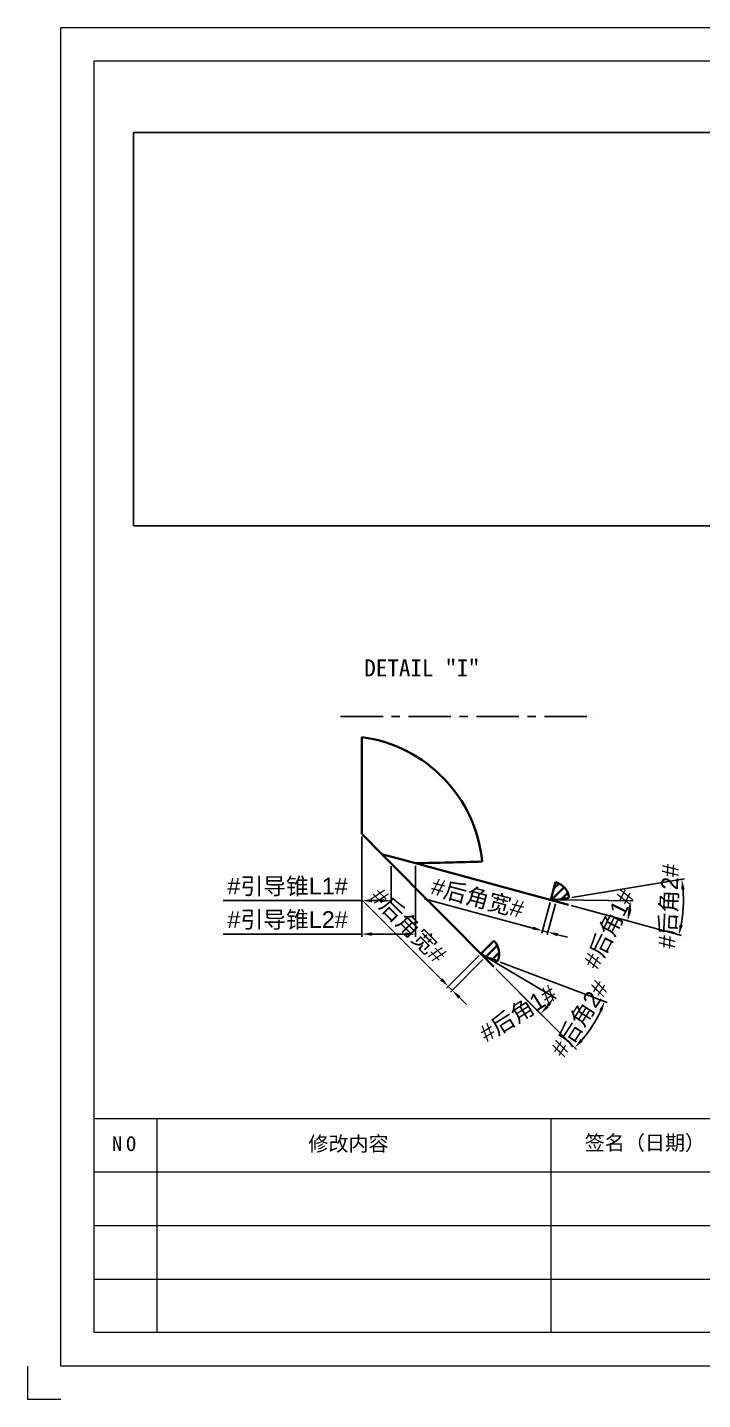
# Model space of a CAD drawing. Header units: inches. Extents: x 0 to 297, y 0 to 210.
# Drawn here: x 0 to 100.9, y 0 to 205 of the extents above; entities that cross this region are included whole.
import ezdxf
from ezdxf.enums import TextEntityAlignment as Align

# ---------------------------------------------------------------- set-up
doc = ezdxf.new("R2010")
doc.units = ezdxf.units.IN
doc.header["$MEASUREMENT"] = 0
doc.linetypes.add('CENTER', pattern=[50.8, 31.75, -6.35, 6.35, -6.35])
doc.linetypes.add('JIS_09_08', pattern=[10.75, 8, -0.55, 0.55, -0.55, 0.55, -0.55])
for name, color, linetype in [('中心线', 2, 'JIS_09_08'), ('图框', 7, 'Continuous'), ('标注', 3, 'Continuous'), ('注释', 3, 'Continuous')]:
    doc.layers.add(name, color=color, linetype=linetype)
doc.layers.add('轮廓', color=4, linetype='Continuous', lineweight=35)
doc.styles.get("Standard").update_dxf_attribs({"font": 'arial.ttf'})
doc.styles.add('样式 1', font='simsunb.ttf')
doc.dimstyles.new('ISO-25-L', dxfattribs={"dimtxt": 2.5, "dimasz": 1.5, "dimexe": 0.4, "dimexo": 0.4, "dimgap": 0.4, "dimtad": 1, "dimdec": 3, "dimtxsty": 'Standard', "dimcen": 2.5, "dimclrd": 256, "dimclre": 256, "dimclrt": 256, "dimadec": 0, "dimazin": 0, "dimtfac": 1, "dimtdec": 3, "dimtmove": 0, "dimatfit": 3, "dimfxl": 1, "dimarcsym": 0})
pattern_1 = [(45, (52.7326, 77.2923), (-0.67352, 0.67352), [])]

# ---------------------------------------------------------------- blocks, each defined once
blk = doc.blocks.new('TYFrame_XT')
at = {"layer": '图框', "lineweight": 9}
for p, q in [((5, 5), (5, 205)), ((5, 205), (292, 205)), ((10, 10), (10, 200)), ((10, 200), (287, 200)), ((10, 26), (128.53, 26)), ((10, 18), (104.52, 18)), ((128.53, 10), (10, 10)), ((0, 5), (0, 0)), ((292, 5), (5, 5)), ((5, 0), (0, 0))]:
    blk.add_line(p, q, dxfattribs=at)
at = {"layer": '图框', "color": 0, "lineweight": 9}
for p, q in [((10, 42), (128.53, 42)), ((19.33, 42), (19.33, 10)), ((78.27, 42), (78.27, 10)), ((10, 34), (104.52, 34))]:
    blk.add_line(p, q, dxfattribs=at)
at = {"layer": '图框', "lineweight": 9, "char_height": 2.2, "width": 25.2709, "attachment_point": 1}
for s, insert in [('{\\fNSimSun|b0|i0|c134|p49;N\\H0.4x; \\H2.5x;O}', (12.66, 39.32)), ('{\\fSimSun|b0|i0|c134|p2;修改内容}', (42, 39.32)), ('{\\fSimSun|b0|i0|c134|p2;签名（日期）\\P }', (83.32, 39.47))]:
    blk.add_mtext(s, dxfattribs=dict(at, insert=insert))
at = {"layer": '图框', "style": '样式 1'}
for tag, p in [('设计', (186.18, 37.5)), ('冷却', (222.23, 37.52)), ('刀具名称', (254.7, 31.77)), ('审核', (186.14, 29.88)), ('涂层', (224.34, 31.44)), ('厚度', (224.33, 27.78)), ('刀具材料', (222.45, 21.55)), ('规格型号', (265.45, 21.22)), ('日期', (186.42, 13.79)), ('被加工材料', (222.74, 13.91)), ('客户名称', (265.45, 13.31))]:
    blk.add_attdef(tag, text='', height=1.73, dxfattribs=at).set_placement(p, align=Align.MIDDLE_CENTER)
blk = doc.blocks.new('*D41')
at = {"layer": 'Defpoints', "color": 0, "transparency": 16777216}
for p in [(67.8, 66.6), (67.8, 66.6), (68.54, 66.16), (69.74, 64.65), (78.11, 59.23)]:
    blk.add_point(p, dxfattribs=at)
at = {"layer": '标注', "lineweight": -2, "transparency": 16777216}
for p, q in [((68.88, 65.96), (79.04, 59.92)), ((70.02, 64.37), (77.02, 57.33))]:
    blk.add_line(p, q, dxfattribs=at)
blk.add_arc((67.8, 66.6), 12.68, 321.637, 322.4802, dxfattribs=at)
at = {"layer": '标注', "transparency": 16777216}
for points in [[(77.65, 59.02), (78.06, 58.74), (78.7, 60.12)], [(77.93, 58.57), (77.55, 58.9), (76.74, 57.61)]]:
    blk.add_solid(points, dxfattribs=at)
at = {"layer": '标注', "transparency": 16777216, "insert": (73.41, 57.58), "char_height": 2.5, "attachment_point": 5, "rotation": 31.9096}
blk.add_mtext('#后角1#', dxfattribs=at)
blk = doc.blocks.new('*D42')
at = {"layer": 'Defpoints', "color": 0, "transparency": 16777216}
for p in [(68.05, 66.34), (68.05, 66.34), (69.74, 64.65), (70.31, 65.49), (85.13, 56.97)]:
    blk.add_point(p, dxfattribs=at)
at = {"layer": '标注', "lineweight": -2, "transparency": 16777216}
for p, q in [((70.02, 64.37), (82.11, 52.28)), ((70.68, 65.35), (86.66, 59.34))]:
    blk.add_line(p, q, dxfattribs=at)
blk.add_arc((68.05, 66.34), 19.49, 319.4117, 334.9767, dxfattribs=at)
at = {"layer": '标注', "transparency": 16777216}
for points in [[(85.48, 58.19), (85.94, 58), (86.29, 59.48)], [(83.03, 53.49), (82.66, 53.83), (81.83, 52.56)]]:
    blk.add_solid(points, dxfattribs=at)
at = {"layer": '标注', "transparency": 16777216, "insert": (82.68, 56.86), "char_height": 2.5, "attachment_point": 5, "rotation": 57.0439}
blk.add_mtext('#后角2#', dxfattribs=at)
blk = doc.blocks.new('*D43')
at = {"layer": 'Defpoints', "color": 0, "transparency": 16777216}
for p in [(67.8, 66.6), (68.39, 66.01), (62.93, 61.73)]:
    blk.add_point(p, dxfattribs=at)
at = {"layer": '标注', "lineweight": -2, "transparency": 16777216}
for p, q in [((61.87, 62.79), (49.97, 74.69)), ((67.52, 66.32), (62.65, 61.45)), ((68.11, 65.73), (63.24, 60.86)), ((63.52, 61.14), (62.93, 61.73)), ((64.58, 60.08), (65.64, 59.02))]:
    blk.add_line(p, q, dxfattribs=at)
at = {"layer": '标注', "transparency": 16777216}
for points in [[(62.05, 62.97), (61.69, 62.61), (62.93, 61.73)], [(64.76, 60.26), (64.4, 59.9), (63.52, 61.14)]]:
    blk.add_solid(points, dxfattribs=at)
at = {"layer": '标注', "transparency": 16777216, "insert": (56.85, 70.73), "char_height": 2.5, "attachment_point": 5, "rotation": 315}
blk.add_mtext('#后角宽#', dxfattribs=at)
blk = doc.blocks.new('*D44')
at = {"layer": 'Defpoints', "color": 0, "transparency": 16777216}
for p in [(50, 84.5), (54.38, 80.09), (50, 74.54)]:
    blk.add_point(p, dxfattribs=at)
at = {"layer": '标注', "lineweight": -2, "transparency": 16777216}
for p, q in [((50, 84.1), (50, 74.14)), ((54.38, 79.69), (54.38, 74.14)), ((50, 74.54), (29.28, 74.54)), ((52.88, 74.54), (51.5, 74.54))]:
    blk.add_line(p, q, dxfattribs=at)
at = {"layer": '标注', "transparency": 16777216}
for points in [[(51.5, 74.79), (51.5, 74.29), (50, 74.54)], [(52.88, 74.79), (52.88, 74.29), (54.38, 74.54)]]:
    blk.add_solid(points, dxfattribs=at)
at = {"layer": '标注', "transparency": 16777216, "insert": (38.89, 76.57), "char_height": 2.5, "attachment_point": 5}
blk.add_mtext('#引导锥L1#', dxfattribs=at)
blk = doc.blocks.new('*D45')
at = {"layer": 'Defpoints', "color": 0, "transparency": 16777216}
for p in [(50, 84.5), (58, 80.14), (50, 69.54)]:
    blk.add_point(p, dxfattribs=at)
at = {"layer": '标注', "lineweight": -2, "transparency": 16777216}
for p, q in [((50, 84.1), (50, 69.14)), ((58, 79.74), (58, 69.14)), ((50, 69.54), (29.28, 69.54)), ((56.5, 69.54), (51.5, 69.54))]:
    blk.add_line(p, q, dxfattribs=at)
at = {"layer": '标注', "transparency": 16777216}
for points in [[(51.5, 69.79), (51.5, 69.29), (50, 69.54)], [(56.5, 69.79), (56.5, 69.29), (58, 69.54)]]:
    blk.add_solid(points, dxfattribs=at)
at = {"layer": '标注', "transparency": 16777216, "insert": (38.89, 71.57), "char_height": 2.5, "attachment_point": 5}
blk.add_mtext('#引导锥L2#', dxfattribs=at)
blk = doc.blocks.new('*D46')
at = {"layer": 'Defpoints', "color": 0, "transparency": 16777216}
for p in [(78.26, 74.65), (78.26, 74.65), (79.12, 74.64), (80.91, 73.93), (90.1, 73.51)]:
    blk.add_point(p, dxfattribs=at)
at = {"layer": '标注', "lineweight": -2, "transparency": 16777216}
for p, q in [((79.52, 74.64), (90.55, 74.51)), ((81.3, 73.83), (90.12, 71.43))]:
    blk.add_line(p, q, dxfattribs=at)
blk.add_arc((78.26, 74.65), 11.89, 352.032, 352.1016, dxfattribs=at)
at = {"layer": '标注', "transparency": 16777216}
for points in [[(89.79, 73.03), (90.29, 73), (90.15, 74.51)], [(90.28, 72.95), (89.79, 73.05), (89.74, 71.53)]]:
    blk.add_solid(points, dxfattribs=at)
at = {"layer": '标注', "transparency": 16777216, "insert": (87.06, 70.26), "char_height": 2.5, "attachment_point": 5, "rotation": 63.478}
blk.add_mtext('#后角1#', dxfattribs=at)
blk = doc.blocks.new('*D47')
at = {"layer": 'Defpoints', "color": 0, "transparency": 16777216}
for p in [(78.61, 74.56), (78.61, 74.56), (80.91, 73.93), (80.99, 74.95), (97.94, 72.15)]:
    blk.add_point(p, dxfattribs=at)
at = {"layer": '标注', "lineweight": -2, "transparency": 16777216}
for p, q in [((81.38, 75.01), (98.23, 77.78)), ((81.3, 73.82), (97.79, 69.31))]:
    blk.add_line(p, q, dxfattribs=at)
blk.add_arc((78.61, 74.56), 19.48, 349.0938, 4.8939, dxfattribs=at)
at = {"layer": '标注', "transparency": 16777216}
for points in [[(97.77, 76.19), (98.27, 76.25), (97.84, 77.71)], [(97.99, 70.82), (97.5, 70.93), (97.4, 69.41)]]:
    blk.add_solid(points, dxfattribs=at)
at = {"layer": '标注', "transparency": 16777216, "insert": (96.02, 73.7), "char_height": 2.5, "attachment_point": 5, "rotation": 87.1758}
blk.add_mtext('#后角2#', dxfattribs=at)
blk = doc.blocks.new('*D48')
at = {"layer": 'Defpoints', "color": 0, "transparency": 16777216}
for p in [(78.26, 74.65), (79.06, 74.43), (77.03, 70.05)]:
    blk.add_point(p, dxfattribs=at)
at = {"layer": '标注', "lineweight": -2, "transparency": 16777216}
for p, q in [((75.58, 70.44), (59.32, 74.8)), ((78.16, 74.26), (76.92, 69.67)), ((78.96, 74.04), (77.73, 69.45)), ((77.83, 69.84), (77.03, 70.05)), ((79.28, 69.45), (80.73, 69.06))]:
    blk.add_line(p, q, dxfattribs=at)
at = {"layer": '标注', "transparency": 16777216}
for points in [[(75.64, 70.68), (75.51, 70.2), (77.03, 70.05)], [(79.34, 69.69), (79.21, 69.21), (77.83, 69.84)]]:
    blk.add_solid(points, dxfattribs=at)
at = {"layer": '标注', "transparency": 16777216, "insert": (67.26, 74.81), "char_height": 2.5, "attachment_point": 5, "rotation": 345}
blk.add_mtext('#后角宽#', dxfattribs=at)

msp = doc.modelspace()

# ---------------------------------------------------------------- hatches: boundary and pattern name
at = {"layer": '轮廓'}
h = msp.add_hatch(dxfattribs=at)
h.set_pattern_fill('ANSI31', color=256, scale=0.3)
h.set_pattern_definition(pattern_1)
h.paths.add_polyline_path([(78.257, 74.6525), (79.1188, 74.6422), (80.9873, 74.9488, 0.30883008), (78.9751, 77.3032)])
h = msp.add_hatch(dxfattribs=at)
h.set_pattern_fill('ANSI31', color=256, scale=0.3)
h.set_pattern_definition(pattern_1)
h.paths.add_polyline_path([(67.7992, 66.599), (68.5403, 66.1592), (70.3117, 65.4904, 0.30883008), (69.7464, 68.5355)])

# ---------------------------------------------------------------- linework, layer by layer
at = {"color": 1}
msp.add_lwpolyline([(15.8611, 189.285), (246.9504, 189.285), (246.9504, 130.539), (15.8611, 130.539)], close=True, dxfattribs=at)
at = {"layer": '中心线', "linetype": 'CENTER', "ltscale": 0.2}
msp.add_line((46.8141, 102.04), (84.9407, 102.04), dxfattribs=at)
at = {"layer": '轮廓'}
for p, q in [((50, 84.4968), (53, 81.4801)), ((53, 81.4801), (58, 80.1404)), ((53, 81.4801), (69.7357, 64.6517)), ((58, 80.1404), (80.9077, 73.9344)), ((78.9751, 77.3032), (78.257, 74.6525)), ((78.257, 74.6525), (79.1188, 74.6422)), ((79.1188, 74.6422), (80.9873, 74.9488)), ((69.7464, 68.5355), (67.7992, 66.599)), ((67.7992, 66.599), (68.5403, 66.1592)), ((68.5403, 66.1592), (70.3117, 65.4904))]:
    msp.add_line(p, q, dxfattribs=at)
msp.add_lwpolyline([(50, 98.9758), (50, 84.4968)], dxfattribs=at)
for centre, radius, start, end in [((47.2497, 78.3055), 20.8525, 5.673202, 82.420886), ((45.0442, 873.2355), 793.2009, 270.9358842, 271.6584104), ((78.257, 74.6525), 2.7463, 6.192692, 74.841738), ((67.7992, 66.599), 2.7463, 336.192692, 44.841738)]:
    msp.add_arc(centre, radius, start, end, dxfattribs=at)

# ---------------------------------------------------------------- block references
at = {"color": 0}
msp.add_blockref('TYFrame_XT', (0, 0), dxfattribs=at)

# ---------------------------------------------------------------- texts
at = {"layer": '注释', "insert": (50.3589, 110.5755), "char_height": 2.53935, "width": 21.860635, "attachment_point": 1}
msp.add_mtext('{\\f宋体|b0|i0|c134|p2;DETAIL "I"}', dxfattribs=at)

# ---------------------------------------------------------------- dimensions: what is measured, and where the dimension line sits
at = {"layer": '标注'}
for base, p1, text, picture, middle in [((50, 74.54), (54.38, 80.09), '#引导锥L1#', '*D44', (38.8922, 74.54)), ((50, 69.54), (58, 80.14), '#引导锥L2#', '*D45', (38.8922, 69.54))]:
    dim = msp.add_linear_dim(base=base, p1=p1, p2=(50, 84.5), text=text, dimstyle='ISO-25-L', dxfattribs=at)
    dim.commit()
    dim.dimension.update_dxf_attribs({"geometry": picture, "text_midpoint": middle, "dimtype": 160})
for base, line1, line2, text, picture, middle in [((97.9438, 72.1484), ((78.61, 74.56), (80.99, 74.95)), ((78.61, 74.56), (80.91, 73.93)), '#后角2#', '*D47', (98.07, 73.6)), ((90.0964, 73.508), ((78.26, 74.65), (79.12, 74.64)), ((78.26, 74.65), (80.91, 73.93)), '#后角1#', '*D46', (88.9, 69.34)), ((78.1142, 59.2322), ((67.8, 66.6), (69.74, 64.65)), ((67.8, 66.6), (68.54, 66.16)), '#后角1#', '*D41', (74.5, 55.84)), ((85.1349, 56.9704), ((68.05, 66.34), (69.74, 64.65)), ((68.05, 66.34), (70.31, 65.49)), '#后角2#', '*D42', (84.4, 55.74))]:
    dim = msp.add_angular_dim_2l(base=base, line1=line1, line2=line2, text=text, dimstyle='ISO-25-L', dxfattribs=at)
    dim.commit()
    dim.dimension.update_dxf_attribs({"geometry": picture, "text_midpoint": middle, "dimtype": 162})
for base, p1, p2, angle, picture, middle in [((77.0282, 70.0529), (79.06, 74.43), (78.26, 74.65), 345, '*D48', (66.7262, 72.8133)), ((62.93, 61.73), (68.39, 66.01), (67.8, 66.6), 315.000001, '*D43', (55.3884, 69.2716))]:
    dim = msp.add_linear_dim(base=base, p1=p1, p2=p2, angle=angle, text='#后角宽#', dimstyle='ISO-25-L', dxfattribs=at)
    dim.commit()
    dim.dimension.update_dxf_attribs({"geometry": picture, "text_midpoint": middle, "dimtype": 160})

doc.saveas('drawing.dxf')
